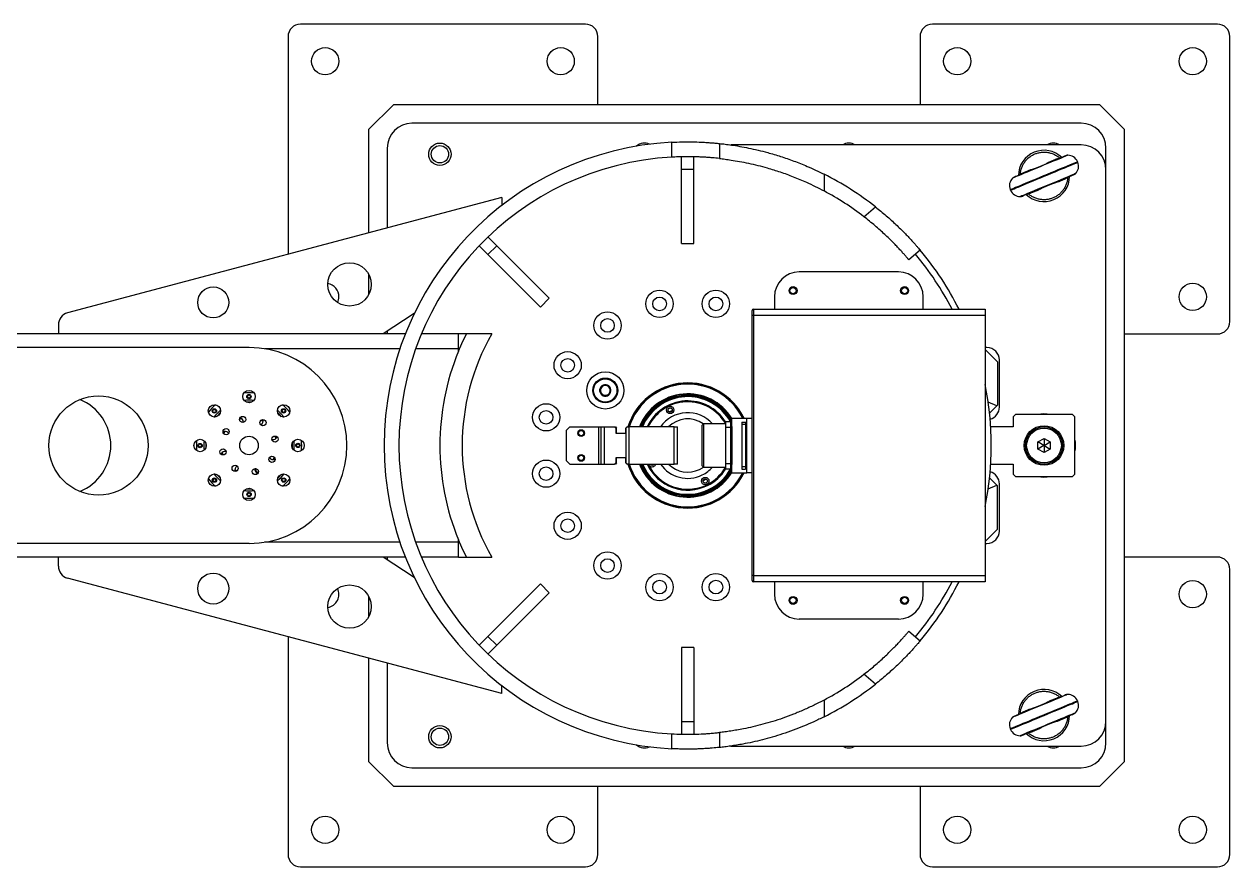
# Model space of a CAD drawing. Header units: millimetres. Extents: x 1 to 7426, y 0 to 5250.
# Drawn here: x 2671 to 3644, y 1475 to 2155 of the extents above; entities that cross this region are included whole.
import ezdxf

# ---------------------------------------------------------------- set-up
doc = ezdxf.new("R2010")
doc.units = ezdxf.units.MM
doc.header["$LTSCALE"] = 25

msp = doc.modelspace()

# ---------------------------------------------------------------- linework, layer by layer
at = {"color": 7, "linetype": 'Continuous', "lineweight": 25}
for p, q in [((3123.772, 2154.729), (2893.772, 2154.729)), ((3633.772, 2154.729), (3403.772, 2154.729)), ((2883.772, 2144.729), (2883.772, 1968.972)), ((3133.772, 2089.729), (3133.772, 2144.729)), ((3393.772, 2144.729), (3393.772, 2089.729)), ((3643.772, 1914.729), (3643.772, 2144.729)), ((2968.772, 2089.729), (2948.772, 2069.729)), ((3538.772, 2089.729), (2968.772, 2089.729)), ((3558.772, 2069.729), (3538.772, 2089.729)), ((3523.772, 2074.729), (2983.772, 2074.729)), ((2948.772, 2069.729), (2948.772, 1986.24)), ((3558.772, 1559.729), (3558.772, 2069.729)), ((2963.772, 2054.729), (2963.772, 1990.224)), ((3193.415, 2047.374), (3193.415, 2059.392)), ((3231.808, 2058.395), (3231.808, 2046.326)), ((3523.772, 2057.229), (3241.182, 2057.229)), ((3543.772, 2037.229), (3543.772, 2054.729)), ((3201.272, 2037.729), (3201.272, 2047.729)), ((3211.272, 2037.729), (3211.272, 2047.729)), ((3502.95, 2045.453), (3499.309, 2043.944)), ((3502.95, 2045.453), (3503.249, 2045.544)), ((3201.272, 1977.729), (3201.272, 2037.729)), ((3201.272, 2037.729), (3211.272, 2037.729)), ((3211.272, 1977.729), (3211.272, 2037.729)), ((3316.272, 2033.647), (3316.272, 2020.129)), ((3477.654, 2034.931), (3477.929, 2035.078)), ((3481.57, 2036.588), (3477.929, 2035.078)), ((3543.772, 1592.229), (3543.772, 2037.229)), ((3505.973, 2027.87), (3509.615, 2029.38)), ((3509.615, 2029.38), (3509.89, 2029.528)), ((3056.372, 2014.823), (2705.834, 1921.704)), ((3056.372, 2014.823), (3056.372, 2008.52)), ((3484.295, 2018.914), (3484.594, 2019.005)), ((3484.594, 2019.005), (3488.235, 2020.515)), ((3348.463, 1999.312), (3357.864, 2007.2)), ((3045.052, 1968.878), (3038.019, 1975.912)), ((3045.052, 1968.878), (3052.123, 1975.95)), ((3052.123, 1975.95), (3045.09, 1982.983)), ((3094.549, 1933.523), (3052.123, 1975.95)), ((3201.272, 1977.729), (3211.272, 1977.729)), ((3087.478, 1926.452), (3045.052, 1968.878)), ((3393.953, 1972.212), (3384.76, 1964.499)), ((2948.772, 1953.095), (2948.772, 1936.363)), ((3376.272, 1954.729), (3296.272, 1954.729)), ((3087.478, 1926.452), (3094.549, 1933.523)), ((3276.272, 1934.729), (3276.272, 1924.729)), ((3396.272, 1924.729), (3396.272, 1934.729)), ((2985.624, 1921.216), (2960.401, 1904.729)), ((3258.272, 1919.729), (3258.272, 1923.729)), ((3258.272, 1709.729), (3258.272, 1919.729)), ((3259.272, 1919.729), (3258.272, 1919.729)), ((3259.272, 1924.729), (3259.272, 1919.729)), ((3259.272, 1924.729), (3446.272, 1924.729)), ((3259.272, 1919.729), (3259.272, 1709.729)), ((3446.272, 1919.729), (3259.272, 1919.729)), ((3446.272, 1924.729), (3446.272, 1919.729)), ((3446.272, 1919.729), (3446.272, 1709.729)), ((2698.401, 1912.039), (2698.401, 1904.729)), ((2978.401, 1904.729), (2212.438, 1904.729)), ((2963.772, 1906.932), (2963.772, 1904.729)), ((3021.272, 1904.729), (2991.356, 1904.729)), ((3048.082, 1904.729), (3021.272, 1904.729)), ((3021.272, 1892.729), (3021.272, 1904.729)), ((3558.772, 1904.729), (3633.772, 1904.729)), ((2852.272, 1893.729), (1973.9, 1893.729)), ((3021.272, 1890.723), (3021.272, 1892.729)), ((3447.772, 1893.729), (3446.272, 1893.729)), ((3456.272, 1882.229), (3446.272, 1892.229)), ((3456.272, 1882.229), (3456.272, 1847.229)), ((3457.772, 1845.729), (3457.772, 1883.729)), ((3455.756, 1846.713), (3448.777, 1849.604)), ((2877.001, 1839.498), (2875.528, 1840.885)), ((2878.428, 1837.985), (2877.001, 1839.498)), ((3449.877, 1840.834), (3455.756, 1846.713)), ((3455.756, 1846.713), (3456.272, 1847.229)), ((3470.772, 1839.729), (3468.772, 1837.729)), ((3516.772, 1839.729), (3470.772, 1839.729)), ((3518.772, 1837.729), (3516.772, 1839.729)), ((2863.616, 1834.16), (2861.841, 1835.093)), ((2862.316, 1835.42), (2863.555, 1834.771)), ((3111.272, 1829.729), (3108.272, 1826.729)), ((3111.272, 1829.729), (3134.272, 1829.729)), ((3134.272, 1829.729), (3134.272, 1799.729)), ((3134.272, 1829.729), (3136.272, 1829.729)), ((3136.272, 1829.729), (3136.272, 1799.729)), ((3136.272, 1829.729), (3138.904, 1829.729)), ((3138.904, 1829.729), (3138.904, 1799.729)), ((3138.904, 1829.729), (3147.285, 1829.729)), ((3148.224, 1828.729), (3147.285, 1829.729)), ((3147.285, 1829.729), (3147.969, 1829.729)), ((3147.969, 1829.729), (3148.909, 1828.729)), ((3157.181, 1829.729), (3159.118, 1829.729)), ((3159.118, 1799.729), (3159.118, 1829.729)), ((3195.338, 1829.729), (3159.118, 1829.729)), ((3195.338, 1799.729), (3195.338, 1829.729)), ((3195.338, 1829.729), (3197.97, 1829.729)), ((3197.97, 1799.729), (3197.97, 1829.729)), ((3218.897, 1832.229), (3217.897, 1831.229)), ((3217.897, 1814.729), (3217.897, 1831.229)), ((3236.897, 1832.229), (3218.897, 1832.229)), ((3218.897, 1832.229), (3218.897, 1814.729)), ((3240.897, 1833.779), (3236.897, 1833.779)), ((3236.897, 1829.409), (3236.897, 1833.779)), ((3236.897, 1800.049), (3236.897, 1829.409)), ((3236.897, 1829.409), (3240.897, 1829.409)), ((3240.897, 1833.779), (3240.897, 1829.409)), ((3240.897, 1833.779), (3241.897, 1833.779)), ((3240.897, 1829.409), (3240.897, 1800.049)), ((3241.897, 1829.409), (3240.897, 1829.409)), ((3241.897, 1830.068), (3241.897, 1836.729)), ((3241.897, 1836.729), (3253.897, 1836.729)), ((3241.897, 1830.068), (3241.897, 1829.409)), ((3241.897, 1829.409), (3241.897, 1800.049)), ((3249.897, 1833.687), (3252.897, 1833.687)), ((3249.897, 1833.687), (3249.897, 1831.687)), ((3252.897, 1831.687), (3249.897, 1831.687)), ((3249.897, 1831.687), (3249.897, 1797.687)), ((3252.897, 1833.687), (3252.897, 1831.687)), ((3253.897, 1833.187), (3252.897, 1833.187)), ((3252.897, 1831.687), (3252.897, 1797.687)), ((3253.897, 1831.187), (3252.897, 1831.187)), ((3253.897, 1792.729), (3253.897, 1836.729)), ((3253.897, 1836.729), (3258.272, 1836.729)), ((3468.772, 1829.729), (3450.812, 1829.729)), ((3468.772, 1837.729), (3468.772, 1829.729)), ((3518.772, 1791.729), (3518.772, 1837.729)), ((2835.212, 1825.102), (2835.751, 1824.396)), ((2874.005, 1822.258), (2874.422, 1820.923)), ((3108.272, 1826.729), (3108.272, 1802.729)), ((3148.224, 1828.729), (3148.224, 1824.729)), ((3148.909, 1828.729), (3148.224, 1828.729)), ((3148.224, 1824.729), (3156.212, 1824.729)), ((3148.909, 1824.729), (3148.909, 1828.729)), ((3156.382, 1828.91), (3156.212, 1828.729)), ((3156.212, 1824.729), (3156.212, 1828.729)), ((3156.382, 1828.91), (3156.382, 1800.548)), ((3488.772, 1817.616), (3493.772, 1820.503)), ((3493.772, 1820.503), (3498.772, 1817.616)), ((3493.772, 1820.503), (3493.772, 1814.779)), ((3217.897, 1798.229), (3217.897, 1814.729)), ((3218.897, 1814.729), (3218.897, 1797.229)), ((3488.772, 1811.842), (3488.772, 1817.616)), ((3493.729, 1814.754), (3488.772, 1817.616)), ((3493.729, 1814.704), (3488.772, 1811.842)), ((3493.772, 1808.956), (3488.772, 1811.842)), ((3493.772, 1814.779), (3493.729, 1814.754)), ((3493.729, 1814.754), (3493.729, 1814.704)), ((3493.729, 1814.704), (3493.772, 1814.679)), ((3493.815, 1814.754), (3493.772, 1814.779)), ((3493.772, 1814.679), (3493.815, 1814.704)), ((3493.772, 1814.679), (3493.772, 1808.956)), ((3498.772, 1811.842), (3493.772, 1808.956)), ((3493.815, 1814.754), (3498.772, 1817.616)), ((3493.815, 1814.704), (3493.815, 1814.754)), ((3493.815, 1814.704), (3498.772, 1811.842)), ((3498.772, 1817.616), (3498.772, 1811.842)), ((2830.539, 1807.201), (2830.122, 1808.536)), ((3108.272, 1802.729), (3111.272, 1799.729)), ((3147.285, 1799.729), (3148.224, 1800.729)), ((3148.909, 1800.729), (3147.969, 1799.729)), ((3156.212, 1804.729), (3148.224, 1804.729)), ((3148.224, 1804.729), (3148.224, 1800.729)), ((3148.224, 1800.729), (3148.909, 1800.729)), ((3148.909, 1800.729), (3148.909, 1804.729)), ((3156.212, 1800.729), (3156.212, 1804.729)), ((3156.212, 1800.729), (3156.382, 1800.548)), ((2840.928, 1795.298), (2842.703, 1794.365)), ((2842.228, 1794.038), (2840.989, 1794.687)), ((3111.272, 1799.729), (3134.272, 1799.729)), ((3134.272, 1799.729), (3136.272, 1799.729)), ((3136.272, 1799.729), (3138.904, 1799.729)), ((3138.904, 1799.729), (3147.285, 1799.729)), ((3147.969, 1799.729), (3147.285, 1799.729)), ((3159.118, 1799.729), (3157.181, 1799.729)), ((3159.118, 1799.729), (3195.338, 1799.729)), ((3197.97, 1799.729), (3195.338, 1799.729)), ((3217.897, 1798.229), (3218.897, 1797.229)), ((3218.897, 1797.229), (3236.897, 1797.229)), ((3240.897, 1800.049), (3236.897, 1800.049)), ((3236.897, 1795.679), (3236.897, 1800.049)), ((3240.897, 1795.679), (3236.897, 1795.679)), ((3240.897, 1800.049), (3240.897, 1795.679)), ((3240.897, 1800.049), (3241.897, 1800.049)), ((3240.897, 1795.679), (3241.897, 1795.679)), ((3241.897, 1800.049), (3241.897, 1799.39)), ((3241.897, 1792.729), (3241.897, 1799.39)), ((3241.897, 1792.729), (3253.897, 1792.729)), ((3249.897, 1797.687), (3249.897, 1795.687)), ((3249.897, 1797.687), (3252.897, 1797.687)), ((3249.897, 1795.687), (3252.897, 1795.687)), ((3253.897, 1798.187), (3252.897, 1798.187)), ((3252.897, 1797.687), (3252.897, 1795.687)), ((3253.897, 1796.187), (3252.897, 1796.187)), ((3258.272, 1792.729), (3253.897, 1792.729)), ((3450.812, 1799.729), (3468.772, 1799.729)), ((3468.772, 1799.729), (3468.772, 1791.729)), ((3468.772, 1791.729), (3470.772, 1789.729)), ((3516.772, 1789.729), (3518.772, 1791.729)), ((3448.777, 1779.855), (3455.756, 1782.745)), ((3455.756, 1782.745), (3449.877, 1788.624)), ((3456.272, 1782.229), (3455.756, 1782.745)), ((3456.272, 1747.229), (3456.272, 1782.229)), ((3457.772, 1745.729), (3457.772, 1783.729)), ((3470.772, 1789.729), (3516.772, 1789.729)), ((3446.272, 1737.229), (3456.272, 1747.229)), ((2852.272, 1735.729), (1973.9, 1735.729)), ((3021.272, 1736.729), (3021.272, 1738.736)), ((3021.272, 1724.729), (3021.272, 1736.729)), ((3446.272, 1735.729), (3447.772, 1735.729)), ((2978.401, 1724.729), (2342.723, 1724.729)), ((2698.401, 1717.42), (2698.401, 1724.729)), ((2985.624, 1708.242), (2960.401, 1724.729)), ((2963.772, 1724.729), (2963.772, 1722.526)), ((3021.272, 1724.729), (2991.356, 1724.729)), ((3021.272, 1724.729), (3048.082, 1724.729)), ((3633.772, 1724.729), (3558.772, 1724.729)), ((3643.772, 1484.729), (3643.772, 1714.729)), ((3056.372, 1614.635), (2705.834, 1707.755)), ((3087.478, 1703.006), (3045.052, 1660.58)), ((3094.549, 1695.935), (3087.478, 1703.006)), ((3259.272, 1709.729), (3258.272, 1709.729)), ((3258.272, 1705.729), (3258.272, 1709.729)), ((3259.272, 1709.729), (3259.272, 1704.729)), ((3259.272, 1709.729), (3446.272, 1709.729)), ((3446.272, 1704.729), (3259.272, 1704.729)), ((3276.272, 1704.729), (3276.272, 1694.729)), ((3396.272, 1694.729), (3396.272, 1704.729)), ((3446.272, 1709.729), (3446.272, 1704.729)), ((2948.772, 1693.095), (2948.772, 1676.363)), ((3094.549, 1695.935), (3052.123, 1653.509)), ((3376.272, 1674.729), (3296.272, 1674.729)), ((3384.76, 1664.96), (3393.953, 1657.246)), ((2883.772, 1660.486), (2883.772, 1484.729)), ((3045.052, 1660.58), (3038.019, 1653.547)), ((3052.123, 1653.509), (3045.052, 1660.58)), ((3052.123, 1653.509), (3045.09, 1646.476)), ((3211.272, 1651.729), (3201.272, 1651.729)), ((3201.272, 1651.729), (3201.272, 1591.729)), ((3211.272, 1651.729), (3211.272, 1591.729)), ((2948.772, 1643.219), (2948.772, 1559.729)), ((2963.772, 1639.234), (2963.772, 1574.729)), ((3357.864, 1622.258), (3348.463, 1630.147)), ((3056.372, 1614.635), (3056.372, 1620.938)), ((3316.272, 1609.33), (3316.272, 1595.811)), ((3502.95, 1610.453), (3499.309, 1608.944)), ((3502.95, 1610.453), (3503.249, 1610.544)), ((3477.654, 1599.931), (3477.929, 1600.078)), ((3481.57, 1601.588), (3477.929, 1600.078)), ((3211.272, 1591.729), (3201.272, 1591.729)), ((3201.272, 1591.729), (3201.272, 1581.729)), ((3211.272, 1591.729), (3211.272, 1581.729)), ((3505.973, 1592.87), (3509.615, 1594.38)), ((3509.615, 1594.38), (3509.89, 1594.528)), ((3543.772, 1574.729), (3543.772, 1592.229)), ((3193.415, 1570.067), (3193.415, 1582.084)), ((3231.808, 1583.133), (3231.808, 1571.064)), ((3484.295, 1583.914), (3484.594, 1584.005)), ((3484.594, 1584.005), (3488.235, 1585.515)), ((3241.182, 1572.229), (3523.772, 1572.229)), ((2948.772, 1559.729), (2968.772, 1539.729)), ((3538.772, 1539.729), (3558.772, 1559.729)), ((2983.772, 1554.729), (3523.772, 1554.729)), ((2968.772, 1539.729), (3538.772, 1539.729)), ((3133.772, 1484.729), (3133.772, 1539.729)), ((3393.772, 1539.729), (3393.772, 1484.729)), ((2893.772, 1474.729), (3123.772, 1474.729)), ((3403.772, 1474.729), (3633.772, 1474.729))]:
    msp.add_line(p, q, dxfattribs=at)
at = {"color": 8, "linetype": 'Continuous', "lineweight": 25}
for p, q in [((2974.02, 1892.729), (2864.802, 1892.729)), ((3021.272, 1892.729), (2986.716, 1892.729)), ((2974.02, 1736.729), (2864.802, 1736.729)), ((3021.272, 1736.729), (2986.716, 1736.729))]:
    msp.add_line(p, q, dxfattribs=at)
at = {"color": 8, "linetype": 'Continuous', "lineweight": 25, "flags": 128}
for points in [[(3466.493, 2021.222), (3466.502, 2021.225), (3466.742, 2021.325), (3467.311, 2021.561), (3468.2, 2021.93), (3469.4, 2022.427), (3470.895, 2023.047), (3472.667, 2023.782), (3474.695, 2024.623), (3476.953, 2025.559), (3479.416, 2026.58), (3482.052, 2027.673), (3484.829, 2028.825), (3487.713, 2030.021), (3490.671, 2031.248), (3493.664, 2032.489), (3496.658, 2033.73), (3499.615, 2034.957), (3502.5, 2036.153), (3505.277, 2037.305), (3507.913, 2038.398), (3510.375, 2039.419), (3512.634, 2040.355), (3514.661, 2041.196), (3516.434, 2041.931), (3517.929, 2042.551), (3519.128, 2043.048), (3520.018, 2043.417), (3520.586, 2043.653), (3520.827, 2043.753), (3520.835, 2043.756)], [(3512.979, 2048.925), (3512.87, 2048.88), (3512.434, 2048.7), (3511.672, 2048.383), (3510.594, 2047.936), (3509.216, 2047.365), (3507.56, 2046.678), (3505.651, 2045.887), (3503.516, 2045.001), (3501.189, 2044.036), (3498.704, 2043.006), (3496.098, 2041.925), (3493.411, 2040.811), (3490.683, 2039.68), (3487.954, 2038.548), (3485.267, 2037.434), (3482.661, 2036.353), (3480.176, 2035.323), (3477.849, 2034.358), (3475.714, 2033.473), (3473.805, 2032.681), (3472.149, 2031.994), (3470.771, 2031.423), (3469.693, 2030.976), (3468.931, 2030.66), (3468.495, 2030.479), (3468.386, 2030.434)], [(3466.709, 2020.702), (3466.717, 2020.706), (3466.958, 2020.805), (3467.526, 2021.041), (3468.416, 2021.41), (3469.615, 2021.907), (3471.11, 2022.527), (3472.882, 2023.262), (3474.91, 2024.103), (3477.169, 2025.04), (3479.631, 2026.061), (3482.267, 2027.154), (3485.044, 2028.305), (3487.929, 2029.502), (3490.886, 2030.728), (3493.88, 2031.969), (3496.873, 2033.211), (3499.831, 2034.437), (3502.715, 2035.633), (3505.492, 2036.785), (3508.128, 2037.878), (3510.59, 2038.899), (3512.849, 2039.836), (3514.877, 2040.676), (3516.649, 2041.411), (3518.144, 2042.031), (3519.344, 2042.529), (3520.233, 2042.897), (3520.801, 2043.133), (3521.042, 2043.233), (3521.051, 2043.237)], [(3519.158, 2034.025), (3519.049, 2033.979), (3518.613, 2033.799), (3517.851, 2033.483), (3516.772, 2033.035), (3515.395, 2032.464), (3513.739, 2031.778), (3511.83, 2030.986), (3509.695, 2030.101), (3507.368, 2029.136), (3504.883, 2028.105), (3502.277, 2027.024), (3499.59, 2025.91), (3496.861, 2024.779), (3494.133, 2023.647), (3491.446, 2022.533), (3488.84, 2021.453), (3486.355, 2020.422), (3484.028, 2019.457), (3481.893, 2018.572), (3479.984, 2017.78), (3478.328, 2017.093), (3476.951, 2016.522), (3475.872, 2016.075), (3475.11, 2015.759), (3474.674, 2015.578), (3474.565, 2015.533)], [(3191.415, 1841.937), (3191.826, 1842.157), (3193.731, 1843.079)], [(3221.129, 1787.521), (3219.238, 1786.571), (3218.813, 1786.379)], [(3466.493, 1586.222), (3466.502, 1586.225), (3466.742, 1586.325), (3467.311, 1586.561), (3468.2, 1586.93), (3469.4, 1587.427), (3470.895, 1588.047), (3472.667, 1588.782), (3474.695, 1589.623), (3476.953, 1590.559), (3479.416, 1591.58), (3482.052, 1592.673), (3484.829, 1593.825), (3487.713, 1595.021), (3490.671, 1596.248), (3493.664, 1597.489), (3496.658, 1598.73), (3499.615, 1599.957), (3502.5, 1601.153), (3505.277, 1602.305), (3507.913, 1603.398), (3510.375, 1604.419), (3512.634, 1605.355), (3514.661, 1606.196), (3516.434, 1606.931), (3517.929, 1607.551), (3519.128, 1608.048), (3520.018, 1608.417), (3520.586, 1608.653), (3520.827, 1608.753), (3520.835, 1608.756)], [(3466.709, 1585.702), (3466.717, 1585.706), (3466.958, 1585.805), (3467.526, 1586.041), (3468.416, 1586.41), (3469.615, 1586.907), (3471.11, 1587.527), (3472.882, 1588.262), (3474.91, 1589.103), (3477.169, 1590.04), (3479.631, 1591.061), (3482.267, 1592.154), (3485.044, 1593.305), (3487.929, 1594.502), (3490.886, 1595.728), (3493.88, 1596.969), (3496.873, 1598.211), (3499.831, 1599.437), (3502.715, 1600.633), (3505.492, 1601.785), (3508.128, 1602.878), (3510.59, 1603.899), (3512.849, 1604.836), (3514.877, 1605.676), (3516.649, 1606.411), (3518.144, 1607.031), (3519.344, 1607.529), (3520.233, 1607.897), (3520.801, 1608.133), (3521.042, 1608.233), (3521.051, 1608.237)], [(3512.979, 1613.925), (3512.87, 1613.88), (3512.434, 1613.7), (3511.672, 1613.383), (3510.594, 1612.936), (3509.216, 1612.365), (3507.56, 1611.678), (3505.651, 1610.887), (3503.516, 1610.001), (3501.189, 1609.036), (3498.704, 1608.006), (3496.098, 1606.925), (3493.411, 1605.811), (3490.683, 1604.68), (3487.954, 1603.548), (3485.267, 1602.434), (3482.661, 1601.353), (3480.176, 1600.323), (3477.849, 1599.358), (3475.714, 1598.473), (3473.805, 1597.681), (3472.149, 1596.994), (3470.771, 1596.423), (3469.693, 1595.976), (3468.931, 1595.66), (3468.495, 1595.479), (3468.386, 1595.434)], [(3519.158, 1599.025), (3519.049, 1598.979), (3518.613, 1598.799), (3517.851, 1598.483), (3516.772, 1598.035), (3515.395, 1597.464), (3513.739, 1596.778), (3511.83, 1595.986), (3509.695, 1595.101), (3507.368, 1594.136), (3504.883, 1593.105), (3502.277, 1592.024), (3499.59, 1590.91), (3496.861, 1589.779), (3494.133, 1588.647), (3491.446, 1587.533), (3488.84, 1586.453), (3486.355, 1585.422), (3484.028, 1584.457), (3481.893, 1583.572), (3479.984, 1582.78), (3478.328, 1582.093), (3476.951, 1581.522), (3475.872, 1581.075), (3475.11, 1580.759), (3474.674, 1580.578), (3474.565, 1580.533)]]:
    msp.add_lwpolyline(points, dxfattribs=at)
at = {"color": 7, "linetype": 'Continuous', "lineweight": 25, "flags": 128}
for points in [[(3511.842, 2048.697), (3511.675, 2048.627), (3511.175, 2048.42), (3510.35, 2048.078), (3509.215, 2047.607), (3507.785, 2047.014), (3506.084, 2046.309), (3504.139, 2045.502), (3501.981, 2044.607), (3499.643, 2043.638), (3497.162, 2042.609), (3494.578, 2041.537), (3491.931, 2040.44), (3489.263, 2039.333), (3486.616, 2038.236), (3484.031, 2037.164), (3481.551, 2036.135), (3479.213, 2035.166), (3477.054, 2034.271), (3475.109, 2033.464), (3473.409, 2032.759), (3471.979, 2032.166), (3470.843, 2031.695), (3470.019, 2031.353), (3469.519, 2031.146), (3469.351, 2031.076)], [(3475.701, 2015.762), (3475.869, 2015.831), (3476.369, 2016.039), (3477.193, 2016.38), (3478.33, 2016.852), (3479.759, 2017.444), (3481.46, 2018.15), (3483.405, 2018.956), (3485.563, 2019.851), (3487.901, 2020.821), (3490.382, 2021.849), (3492.966, 2022.921), (3495.613, 2024.019), (3498.281, 2025.125), (3500.928, 2026.223), (3503.513, 2027.294), (3505.993, 2028.323), (3508.331, 2029.293), (3510.49, 2030.188), (3512.435, 2030.994), (3514.136, 2031.699), (3515.565, 2032.292), (3516.701, 2032.763), (3517.526, 2033.105), (3518.026, 2033.313), (3518.193, 2033.382)], [(3021.272, 1890.723), (3024.009, 1897.072), (3027.666, 1904.729)], [(2854.323, 1849.669), (2851.357, 1849.717), (2850.221, 1849.669)], [(2875.223, 1843.11), (2875.405, 1842.963), (2878.061, 1840.559)], [(2878.061, 1840.559), (2880.468, 1837.907), (2880.653, 1837.68)], [(2846.554, 1836.49), (2845.134, 1836.067), (2844.639, 1835.895)], [(2844.744, 1836.462), (2844.975, 1836.541), (2846.078, 1836.88)], [(2845.191, 1837.303), (2845.677, 1837.111), (2846.568, 1836.476)], [(2831.581, 1824.773), (2832.022, 1825.635), (2832.23, 1826.012)], [(2832.841, 1826.073), (2832.462, 1825.398), (2831.908, 1824.298)], [(2874.033, 1820.447), (2874.016, 1820.513), (2873.438, 1822.362)], [(3519.272, 1814.729), (3519.093, 1817.745), (3518.772, 1819.754)], [(2809.974, 1818.873), (2809.945, 1818.56), (2809.772, 1814.695)], [(2809.772, 1814.695), (2809.951, 1810.83), (2809.974, 1810.585)], [(2817.332, 1816.78), (2817.282, 1815.588), (2817.332, 1812.679)], [(2887.212, 1812.679), (2887.261, 1813.871), (2887.212, 1816.78)], [(3518.772, 1809.704), (3519.093, 1811.713), (3519.272, 1814.729)], [(2830.511, 1809.011), (2830.528, 1808.945), (2831.106, 1807.096)], [(2871.703, 1803.385), (2872.082, 1804.061), (2872.636, 1805.16)], [(2872.963, 1804.685), (2872.522, 1803.824), (2872.314, 1803.446)], [(2826.116, 1791.473), (2827.543, 1789.961), (2829.016, 1788.573)], [(2857.99, 1792.968), (2859.41, 1793.391), (2859.905, 1793.563)], [(2859.8, 1792.996), (2859.569, 1792.917), (2858.466, 1792.579)], [(3215.781, 1795.446), (3218.169, 1796.821), (3218.841, 1797.286)], [(2850.221, 1779.789), (2853.187, 1779.741), (2854.323, 1779.789)], [(3027.666, 1724.729), (3024.009, 1732.387), (3021.272, 1738.736)], [(3511.842, 1613.697), (3511.675, 1613.627), (3511.175, 1613.42), (3510.35, 1613.078), (3509.215, 1612.607), (3507.785, 1612.014), (3506.084, 1611.309), (3504.139, 1610.502), (3501.981, 1609.607), (3499.643, 1608.638), (3497.162, 1607.609), (3494.578, 1606.537), (3491.931, 1605.44), (3489.263, 1604.333), (3486.616, 1603.236), (3484.031, 1602.164), (3481.551, 1601.135), (3479.213, 1600.166), (3477.054, 1599.271), (3475.109, 1598.464), (3473.409, 1597.759), (3471.979, 1597.166), (3470.843, 1596.695), (3470.019, 1596.353), (3469.519, 1596.146), (3469.351, 1596.076)], [(3475.701, 1580.762), (3475.869, 1580.831), (3476.369, 1581.039), (3477.193, 1581.38), (3478.33, 1581.852), (3479.759, 1582.444), (3481.46, 1583.15), (3483.405, 1583.956), (3485.563, 1584.851), (3487.901, 1585.821), (3490.382, 1586.849), (3492.966, 1587.921), (3495.613, 1589.019), (3498.281, 1590.125), (3500.928, 1591.223), (3503.513, 1592.294), (3505.993, 1593.323), (3508.331, 1594.293), (3510.49, 1595.188), (3512.435, 1595.994), (3514.136, 1596.699), (3515.565, 1597.292), (3516.701, 1597.763), (3517.526, 1598.105), (3518.026, 1598.313), (3518.193, 1598.382)]]:
    msp.add_lwpolyline(points, dxfattribs=at)
at = {"color": 7, "linetype": 'Continuous', "lineweight": 25}
for centre, radius in [((2913.772, 2124.729), 11), ((3103.772, 2124.729), 11), ((3423.772, 2124.729), 11), ((3613.772, 2124.729), 11), ((3006.272, 2049.729), 9), ((3006.272, 2049.729), 7), ((2933.401, 1944.729), 17.5), ((2823.401, 1930.129), 12.5), ((3183.544, 1928.991), 11), ((3229, 1928.991), 11), ((3291.272, 1939.729), 3.25), ((3291.272, 1939.729), 2.5), ((3381.272, 1939.729), 3.25), ((3381.272, 1939.729), 2.5), ((3613.772, 1934.729), 11), ((3183.544, 1928.991), 5.5), ((3229, 1928.991), 5.5), ((3141.548, 1911.595), 11), ((3141.548, 1911.595), 5.5), ((3109.406, 1879.453), 11), ((3109.406, 1879.453), 5.5), ((3139.754, 1859.175), 15), ((3139.754, 1859.175), 10), ((3139.754, 1859.175), 9.4), ((2852.272, 1854.229), 5), ((2730.772, 1814.729), 40), ((2852.24, 1854.229), 1.75), ((2852.24, 1854.229), 1.25), ((2824.341, 1842.66), 5), ((2824.319, 1842.637), 1.75), ((2824.319, 1842.637), 1.25), ((2880.203, 1842.66), 5), ((2880.18, 1842.682), 1.75), ((2880.18, 1842.682), 1.25), ((3092.01, 1837.457), 11), ((3092.01, 1837.457), 5.5), ((3192.119, 1843.429), 3), ((3192.119, 1843.429), 1.75), ((3192.119, 1843.429), 1.65), ((2847.134, 1835.729), 2.5), ((2863.488, 1833.212), 2.5), ((3493.772, 1814.729), 16), ((3493.772, 1814.729), 15), ((2812.772, 1814.729), 5), ((2833.789, 1825.945), 2.5), ((2852.272, 1814.729), 7.5), ((2873.272, 1819.867), 2.5), ((2891.772, 1814.729), 5), ((3120.272, 1824.729), 2.75), ((3120.272, 1824.729), 2.1), ((3493.772, 1814.729), 14), ((2812.772, 1814.697), 1.75), ((2812.772, 1814.697), 1.25), ((2831.272, 1809.591), 2.5), ((2891.772, 1814.761), 1.75), ((2891.772, 1814.761), 1.25), ((2870.755, 1803.513), 2.5), ((3092.01, 1792.001), 11), ((3120.272, 1804.729), 2.75), ((3120.272, 1804.729), 2.1), ((2824.341, 1786.798), 5), ((2841.056, 1796.247), 2.5), ((2857.41, 1793.729), 2.5), ((2880.203, 1786.798), 5), ((3092.01, 1792.001), 5.5), ((2824.364, 1786.776), 1.75), ((2824.364, 1786.776), 1.25), ((2880.225, 1786.821), 1.75), ((2880.225, 1786.821), 1.25), ((3220.425, 1786.029), 3), ((3220.425, 1786.029), 1.75), ((3220.425, 1786.029), 1.65), ((2852.272, 1775.229), 5), ((2852.304, 1775.229), 1.75), ((2852.304, 1775.229), 1.25), ((3109.406, 1750.005), 11), ((3109.406, 1750.005), 5.5), ((3141.548, 1717.863), 11), ((3141.548, 1717.863), 5.5), ((2823.401, 1699.329), 12.5), ((3183.544, 1700.468), 11), ((3183.544, 1700.468), 5.5), ((3229, 1700.468), 11), ((3229, 1700.468), 5.5), ((3613.772, 1694.729), 11), ((2933.401, 1684.729), 17.5), ((3291.272, 1689.729), 3.25), ((3291.272, 1689.729), 2.5), ((3381.272, 1689.729), 3.25), ((3381.272, 1689.729), 2.5), ((3006.272, 1579.729), 9), ((3006.272, 1579.729), 7), ((2913.772, 1504.729), 11), ((3103.772, 1504.729), 11), ((3423.772, 1504.729), 11), ((3613.772, 1504.729), 11)]:
    msp.add_circle(centre, radius, dxfattribs=at)
for centre, radius, start, end in [((2893.772, 2144.729), 10, 90, 180), ((3123.772, 2144.729), 10, 0, 90), ((3403.772, 2144.729), 10, 90, 180), ((3633.772, 2144.729), 10, 0, 90), ((2983.772, 2054.729), 20, 90, 180), ((3523.772, 2054.729), 20, 0, 90), ((3206.272, 1814.729), 245, 93.008036, 266.991964), ((3171.272, 2049.729), 9, 63.256065, 133.686224), ((3336.272, 2049.729), 9, 56.44269, 123.55731), ((3501.272, 2049.729), 9, 56.44269, 123.55731), ((3523.772, 2037.229), 20, 0, 90), ((3206.272, 1814.729), 233, 93.16311, 266.83689), ((3493.772, 2032.229), 20.7, 46.129508, 178.915839), ((3512.992, 2045.925), 3, 90.245588, 112.522674), ((3513.015, 2040.425), 8.5, 23.070548, 90.245584), ((3493.772, 2032.229), 29.416, 22.522674, 23.070548), ((3493.772, 2032.229), 29.416, 21.974799, 22.522674), ((3206.272, 1814.729), 245, 51.775744, 63.321766), ((3517.044, 2036.153), 3, 292.522674, 314.79976), ((3513.168, 2040.056), 8.5, 314.799764, 21.974799), ((3474.376, 2024.402), 8.5, 134.799763, 201.974799), ((3470.5, 2028.305), 3, 112.522674, 134.799759), ((3493.772, 2032.229), 20.7, 226.129508, 358.953655), ((3206.272, 1814.729), 233, 52.391608, 61.829106), ((3493.772, 2032.229), 29.416, 201.974799, 202.522674), ((3493.772, 2032.229), 29.416, 202.522674, 203.070548), ((3474.529, 2024.033), 8.5, 203.070548, 270.245583), ((3474.552, 2018.533), 3, 270.245587, 292.522674), ((3206.272, 1814.729), 240, 27.279613, 40), ((3206.272, 1814.729), 245, 26.678234, 40), ((3296.272, 1934.729), 20, 90, 180), ((3376.272, 1934.729), 20, 0, 90), ((2913.772, 1934.729), 11, 0, 78.743641), ((2913.772, 1934.729), 11, 335.248525, 0), ((2708.401, 1912.039), 10, 104.87691, 180), ((3259.272, 1923.729), 1, 90, 180), ((3633.772, 1914.729), 10, 270, 0), ((3206.272, 1814.729), 182, 150.362853, 209.637147), ((2852.272, 1814.729), 79, 270, 90), ((3206.272, 1814.729), 200, 157.668355, 202.331645), ((3447.772, 1883.729), 10, 0, 90), ((3139.754, 1859.175), 4.619, 172.522674, 232.522674), ((3139.754, 1859.175), 4.619, 112.522674, 172.522674), ((3139.754, 1859.175), 4, 142.522674, 202.522674), ((3139.754, 1859.175), 4, 82.522674, 142.522674), ((3139.754, 1859.175), 4.619, 52.522674, 112.522674), ((3139.754, 1859.175), 4, 22.522674, 82.522674), ((3139.754, 1859.175), 4.619, 292.522674, 352.522674), ((3139.754, 1859.175), 4.619, 352.522674, 52.522674), ((3139.754, 1859.175), 4, 322.522674, 22.522674), ((3206.272, 1814.729), 50.536, 25.806555, 162.733373), ((3206.272, 1814.729), 50, 26.25, 162.542397), ((3206.272, 1814.729), 49.5, 26.3878, 162.360299), ((3206.272, 1814.729), 245, 348.404727, 11.595273), ((2700.772, 1814.729), 40, 292.024313, 67.975687), ((2852.272, 1814.729), 42.5, 84.404199, 95.595801), ((2852.272, 1814.729), 36.5, 83.961367, 96.038633), ((3139.754, 1859.175), 4, 202.522674, 262.522674), ((3139.754, 1859.175), 4.619, 232.522674, 292.522674), ((3139.754, 1859.175), 4, 262.522674, 322.522674), ((3206.272, 1814.729), 41.718, 31.355822, 158.926894), ((3206.272, 1814.729), 41.26, 30.295526, 158.68153), ((3206.272, 1814.729), 40.453, 28.280017, 158.235227), ((3206.272, 1814.729), 40, 28.440769, 157.975687), ((3206.272, 1814.729), 39.423, 28.896228, 157.635843), ((3206.272, 1814.729), 36, 31.712718, 155.375682), ((3206.272, 1814.729), 35.75, 31.058237, 155.1919), ((3206.272, 1814.729), 35.25, 29.681167, 154.815663), ((2852.272, 1814.729), 42.5, 129.404199, 140.595801), ((2852.272, 1814.729), 36.5, 128.961367, 141.038633), ((2852.272, 1814.729), 35, 131.641083, 138.358917), ((2852.272, 1814.729), 42.5, 39.4042, 50.5958), ((3447.772, 1845.729), 10, 284.887558, 0), ((3493.772, 1814.729), 25.5, 78.692271, 101.364877), ((2844.22, 1834.124), 3.324, 344.68328, 45.046029), ((2860.293, 1834.137), 3.323, 299.683281, 28.01365), ((3206.272, 1814.729), 21.5, 54.226188, 135.759281), ((2832.864, 1822.75), 3.324, 45.046029, 118.013931), ((2871.667, 1822.781), 3.324, 254.682964, 343.013967), ((2852.272, 1814.729), 36.5, 173.961367, 186.038633), ((2832.877, 1806.677), 3.324, 74.683498, 163.013433), ((2852.272, 1814.729), 36.5, 353.961367, 6.038633), ((2852.272, 1814.729), 42.5, 354.404199, 5.595801), ((2871.68, 1806.708), 3.324, 209.683387, 298.013542), ((2852.272, 1814.729), 36.5, 218.961365, 231.038635), ((2844.251, 1795.321), 3.324, 119.683279, 208.013651), ((2860.324, 1795.334), 3.324, 164.683279, 253.013651), ((2860.324, 1795.334), 2.75, 161.422886, 232.510236), ((2852.272, 1814.729), 36.5, 308.961367, 321.038633), ((2852.272, 1814.729), 35, 311.641085, 318.358915), ((3206.272, 1814.729), 50.536, 197.266627, 334.193445), ((3206.272, 1814.729), 50, 197.457603, 333.896119), ((3206.272, 1814.729), 49.5, 197.639701, 333.6122), ((3206.272, 1814.729), 41.718, 201.073106, 328.644178), ((3206.272, 1814.729), 41.26, 201.31847, 329.704474), ((3206.272, 1814.729), 40.453, 201.764773, 331.719983), ((3206.272, 1814.729), 40, 202.024313, 296.25), ((3206.272, 1814.729), 39.423, 202.364157, 296.25), ((3206.272, 1814.729), 36, 204.624318, 296.25), ((3206.272, 1814.729), 35.75, 204.8081, 296.25), ((3206.272, 1814.729), 35.25, 205.184337, 296.25), ((3177.572, 1800.576), 3, 196.394775, 296.25), ((3177.572, 1800.576), 1.75, 208.938068, 331.061932), ((3177.572, 1800.576), 1.65, 210.876484, 329.123516), ((3177.572, 1800.576), 3, 296.25, 343.605225), ((3206.272, 1814.729), 21.5, 224.240719, 296.25), ((3206.272, 1814.729), 35.25, 296.25, 330.318833), ((3206.272, 1814.729), 35.75, 296.25, 328.941763), ((3206.272, 1814.729), 36, 296.25, 328.287282), ((3206.272, 1814.729), 39.423, 296.25, 331.103772), ((3206.272, 1814.729), 40, 296.25, 331.559231), ((3447.772, 1783.729), 10, 0, 75.112442), ((2852.272, 1814.729), 42.5, 219.404199, 230.595801), ((2852.272, 1814.729), 42.5, 309.404199, 320.595801), ((3493.772, 1814.729), 25.5, 258.635123, 281.307729), ((2852.272, 1814.729), 42.5, 264.4042, 275.5958), ((2852.272, 1814.729), 36.5, 263.961367, 276.038633), ((3447.772, 1745.729), 10, 270, 0), ((3633.772, 1714.729), 10, 0, 90), ((2708.401, 1717.42), 10, 180, 255.12309), ((3259.272, 1705.729), 1, 180, 270), ((3206.272, 1814.729), 240, 320, 332.720387), ((3206.272, 1814.729), 245, 320, 333.321766), ((2913.772, 1694.729), 11, 281.256359, 24.751475), ((3296.272, 1694.729), 20, 180, 270), ((3376.272, 1694.729), 20, 270, 0), ((3206.272, 1814.729), 233, 298.170894, 307.608392), ((3206.272, 1814.729), 245, 296.678234, 308.224256), ((3493.772, 1597.229), 20.7, 46.129508, 178.915839), ((3512.992, 1610.925), 3, 90.245588, 112.522674), ((3513.015, 1605.425), 8.5, 23.070548, 90.245584), ((3513.168, 1605.056), 8.5, 314.799764, 21.974799), ((3493.772, 1597.229), 29.416, 22.522674, 23.070548), ((3493.772, 1597.229), 29.416, 21.974799, 22.522674), ((3470.5, 1593.305), 3, 112.522674, 134.799759), ((3493.772, 1597.229), 20.7, 226.129508, 358.953655), ((3517.044, 1601.153), 3, 292.522674, 314.79976), ((3474.376, 1589.402), 8.5, 134.799763, 201.974799), ((3493.772, 1597.229), 29.416, 201.974799, 202.522674), ((3523.772, 1592.229), 20, 270, 0), ((3493.772, 1597.229), 29.416, 202.522674, 203.070548), ((3474.529, 1589.033), 8.5, 203.070548, 270.245583), ((3474.552, 1583.533), 3, 270.245587, 292.522674), ((2983.772, 1574.729), 20, 180, 270), ((3171.272, 1579.729), 9, 226.313776, 296.743935), ((3336.272, 1579.729), 9, 236.44269, 303.55731), ((3501.272, 1579.729), 9, 236.44269, 303.55731), ((3523.772, 1574.729), 20, 270, 0), ((2893.772, 1484.729), 10, 180, 270), ((3123.772, 1484.729), 10, 270, 0), ((3403.772, 1484.729), 10, 180, 270), ((3633.772, 1484.729), 10, 270, 0)]:
    msp.add_arc(centre, radius, start, end, dxfattribs=at)
at = {"color": 8, "linetype": 'Continuous', "lineweight": 25}
for centre, radius, start, end in [((3206.272, 1814.729), 26.5, 41.328659, 145.525615), ((2860.324, 1795.334), 3.05, 162.935687, 228.442646), ((3206.272, 1814.729), 26.5, 214.474385, 296.25), ((3206.272, 1814.729), 26.5, 296.25, 318.671341)]:
    msp.add_arc(centre, radius, start, end, dxfattribs=at)
at = {"color": 7, "linetype": 'Continuous', "lineweight": 25}
for centre, major_axis, start_param, end_param in [((3157.75, 1828.91), (3.939, 3.939), 1.5390713, 1.7453293), ((3157.75, 1800.548), (3.939, -3.939), 4.5378561, 4.744114)]:
    msp.add_ellipse(centre, major_axis=major_axis, ratio=0.176327, start_param=start_param, end_param=end_param, dxfattribs=at)
for points, knots in [([(3193.415, 2059.392), (3196.141, 2059.509), (3200.272, 2059.688), (3205.692, 2059.739), (3210.998, 2059.709), (3216.086, 2059.553), (3220.836, 2059.304), (3224.539, 2059.057), (3228.286, 2058.75), (3230.63, 2058.514), (3231.808, 2058.395)], [0, 0, 0, 0, 0.18667382, 0.28281876, 0.37897016, 0.56563386, 0.66171789, 0.75780054, 0.87822052, 1, 1, 1, 1]), ([(3231.808, 2058.395), (3233.343, 2058.226), (3236.411, 2057.888), (3241.874, 2057.152), (3248.169, 2056.152), (3255.378, 2054.79), (3262.927, 2053.128), (3271.538, 2050.942), (3281.237, 2048.059), (3291.937, 2044.354), (3301.4, 2040.572), (3309.518, 2036.965), (3314.021, 2034.753), (3316.272, 2033.647)], [0, 0, 0, 0, 0.0703797, 0.1407591, 0.230256, 0.3200902, 0.4099181, 0.4994122, 0.6160376, 0.7330357, 0.8497036, 0.9248504, 1, 1, 1, 1]), ([(3231.808, 2046.326), (3229.944, 2046.52), (3227.121, 2046.814), (3222.697, 2047.158), (3219.175, 2047.381), (3215.496, 2047.556), (3211.664, 2047.678), (3207.661, 2047.737), (3203.263, 2047.724), (3198.501, 2047.623), (3195.117, 2047.457), (3193.415, 2047.374)], [0, 0, 0, 0, 0.1891065, 0.2864611, 0.3838121, 0.478458, 0.5730987, 0.6705577, 0.7680188, 0.8833829, 1, 1, 1, 1]), ([(3231.808, 2046.326), (3233.328, 2046.15), (3236.367, 2045.798), (3241.784, 2045.031), (3248.037, 2043.989), (3255.204, 2042.567), (3262.706, 2040.833), (3271.248, 2038.555), (3280.852, 2035.555), (3291.424, 2031.705), (3300.909, 2027.716), (3309.203, 2023.824), (3313.915, 2021.361), (3316.272, 2020.129)], [0, 0, 0, 0, 0.0694217, 0.1388419, 0.227631, 0.3167546, 0.4058738, 0.494656, 0.6101008, 0.7259125, 0.8414004, 0.920698, 1, 1, 1, 1]), ([(3499.309, 2043.944), (3498.402, 2043.516), (3497.008, 2042.861), (3495.683, 2042.077), (3495.221, 2041.804)], [0, 0, 0, 0, 0.6512836, 1, 1, 1, 1]), ([(3507.654, 2046.959), (3506.987, 2046.748), (3505.582, 2046.304), (3503.815, 2045.729), (3502.886, 2045.426)], [0, 0, 0, 0, 0.47412228, 1, 1, 1, 1]), ([(3505.021, 2046.163), (3504.928, 2046.124), (3504.683, 2046.023), (3504.59, 2045.984), (3504.532, 2045.96)], [0, 0, 0, 0, 0.37591067, 1, 1, 1, 1]), ([(3477.993, 2035.104), (3477.123, 2034.66), (3475.467, 2033.816), (3474.16, 2033.136), (3473.54, 2032.813)], [0, 0, 0, 0, 0.5258773, 1, 1, 1, 1]), ([(3476.452, 2034.316), (3476.395, 2034.292), (3476.302, 2034.254), (3476.056, 2034.152), (3475.964, 2034.114)], [0, 0, 0, 0, 0.6239684, 1, 1, 1, 1]), ([(3485.962, 2037.965), (3485.386, 2037.816), (3483.898, 2037.434), (3482.454, 2036.909), (3481.57, 2036.588)], [0, 0, 0, 0, 0.3877675, 1, 1, 1, 1]), ([(3501.582, 2026.494), (3502.158, 2026.642), (3503.646, 2027.024), (3505.089, 2027.549), (3505.973, 2027.87)], [0, 0, 0, 0, 0.387733, 1, 1, 1, 1]), ([(3509.55, 2029.354), (3510.421, 2029.798), (3512.077, 2030.642), (3513.384, 2031.323), (3514.004, 2031.645)], [0, 0, 0, 0, 0.52586706, 1, 1, 1, 1]), ([(3511.091, 2030.142), (3511.149, 2030.166), (3511.242, 2030.205), (3511.488, 2030.307), (3511.58, 2030.345)], [0, 0, 0, 0, 0.6240374, 1, 1, 1, 1]), ([(3479.89, 2017.499), (3480.556, 2017.71), (3481.962, 2018.154), (3483.729, 2018.729), (3484.658, 2019.032)], [0, 0, 0, 0, 0.47412138, 1, 1, 1, 1]), ([(3482.523, 2018.296), (3482.616, 2018.334), (3482.861, 2018.436), (3482.954, 2018.474), (3483.012, 2018.498)], [0, 0, 0, 0, 0.3759979, 1, 1, 1, 1]), ([(3488.235, 2020.515), (3489.143, 2020.942), (3490.536, 2021.598), (3491.861, 2022.381), (3492.323, 2022.655)], [0, 0, 0, 0, 0.6513039, 1, 1, 1, 1]), ([(3357.864, 2007.2), (3359.324, 2006.033), (3362.249, 2003.696), (3366.481, 2000.111), (3370.543, 1996.526), (3374.369, 1992.989), (3377.931, 1989.559), (3381.183, 1986.304), (3384.088, 1983.287), (3386.64, 1980.55), (3388.837, 1978.125), (3390.652, 1976.072), (3392.088, 1974.413), (3393.145, 1973.171), (3393.823, 1972.367), (3393.91, 1972.264), (3393.953, 1972.212)], [0, 0, 0, 0, 0.0710969, 0.1424143, 0.2135007, 0.2846446, 0.356018, 0.4271577, 0.4975312, 0.5681268, 0.6385018, 0.7091944, 0.7801096, 0.8508033, 0.9254019, 1, 1, 1, 1]), ([(3384.76, 1964.499), (3384.721, 1964.547), (3384.641, 1964.643), (3384.009, 1965.393), (3383.006, 1966.568), (3381.588, 1968.207), (3379.781, 1970.25), (3377.592, 1972.662), (3375.022, 1975.407), (3372.102, 1978.423), (3368.859, 1981.649), (3365.311, 1985.032), (3361.508, 1988.509), (3357.41, 1992.088), (3353.056, 1995.719), (3349.994, 1998.114), (3348.463, 1999.312)], [0, 0, 0, 0, 0.071151, 0.1425282, 0.2136785, 0.2848345, 0.3562178, 0.4273727, 0.4983849, 0.5696268, 0.6406367, 0.7110811, 0.7817515, 0.8521988, 0.9260966, 1, 1, 1, 1]), ([(3137.985, 1863.441), (3137.583, 1862.917), (3136.895, 1862.019), (3135.894, 1860.713), (3135.396, 1860.064), (3135.175, 1859.776)], [0, 0, 0, 0, 0.4391215, 0.751382, 1, 1, 1, 1]), ([(3135.175, 1859.776), (3135.276, 1859.533), (3135.558, 1858.852), (3136.08, 1857.592), (3136.584, 1856.378), (3136.858, 1855.717), (3136.944, 1855.509)], [0, 0, 0, 0, 0.1811523, 0.5068787, 0.8451152, 1, 1, 1, 1]), ([(3142.565, 1862.84), (3141.909, 1862.926), (3140.787, 1863.074), (3139.157, 1863.288), (3138.345, 1863.394), (3137.985, 1863.441)], [0, 0, 0, 0, 0.4391387, 0.7513766, 1, 1, 1, 1]), ([(3141.524, 1854.908), (3141.926, 1855.433), (3142.614, 1856.331), (3143.615, 1857.636), (3144.113, 1858.286), (3144.334, 1858.574)], [0, 0, 0, 0, 0.4391203, 0.751382, 1, 1, 1, 1]), ([(3144.334, 1858.574), (3144.248, 1858.781), (3143.974, 1859.442), (3143.47, 1860.657), (3142.948, 1861.916), (3142.666, 1862.597), (3142.565, 1862.84)], [0, 0, 0, 0, 0.1548848, 0.4931213, 0.8188477, 1, 1, 1, 1]), ([(3136.944, 1855.509), (3137.6, 1855.423), (3138.722, 1855.276), (3140.352, 1855.062), (3141.164, 1854.956), (3141.524, 1854.908)], [0, 0, 0, 0, 0.4390908, 0.7513771, 1, 1, 1, 1]), ([(3348.463, 1630.147), (3349.935, 1631.298), (3352.884, 1633.604), (3357.147, 1637.151), (3361.237, 1640.704), (3365.088, 1644.217), (3368.671, 1647.628), (3371.938, 1650.869), (3374.854, 1653.875), (3377.414, 1656.604), (3379.618, 1659.026), (3381.438, 1661.079), (3382.879, 1662.741), (3383.944, 1663.99), (3384.629, 1664.802), (3384.717, 1664.907), (3384.76, 1664.96)], [0, 0, 0, 0, 0.0710551, 0.1423254, 0.2133683, 0.2844694, 0.3558044, 0.4269039, 0.4971576, 0.5676339, 0.63789, 0.7084936, 0.7793196, 0.849924, 0.924962, 1, 1, 1, 1]), ([(3393.953, 1657.246), (3393.913, 1657.198), (3393.833, 1657.102), (3393.201, 1656.352), (3392.199, 1655.177), (3390.782, 1653.536), (3388.977, 1651.49), (3386.793, 1649.075), (3384.23, 1646.322), (3381.319, 1643.296), (3378.09, 1640.054), (3374.558, 1636.649), (3370.773, 1633.145), (3366.706, 1629.539), (3362.397, 1625.881), (3359.375, 1623.466), (3357.864, 1622.258)], [0, 0, 0, 0, 0.071186, 0.1425988, 0.2137848, 0.2849764, 0.3563945, 0.4275834, 0.498645, 0.5699361, 0.6409937, 0.711539, 0.7823117, 0.8528612, 0.9264295, 1, 1, 1, 1]), ([(3316.272, 1609.33), (3313.589, 1607.932), (3308.223, 1605.136), (3299.937, 1601.324), (3291.527, 1597.823), (3283.122, 1594.708), (3274.876, 1592.005), (3266.775, 1589.67), (3258.839, 1587.689), (3251.898, 1586.209), (3245.988, 1585.12), (3241, 1584.315), (3236.229, 1583.644), (3233.282, 1583.303), (3231.808, 1583.133)], [0, 0, 0, 0, 0.0902133, 0.1804211, 0.2730758, 0.3657234, 0.4560248, 0.5463232, 0.6395567, 0.7327913, 0.7990391, 0.8652891, 0.9326449, 1, 1, 1, 1]), ([(3499.309, 1608.944), (3498.402, 1608.516), (3497.008, 1607.861), (3495.683, 1607.077), (3495.221, 1606.804)], [0, 0, 0, 0, 0.6512852, 1, 1, 1, 1]), ([(3507.654, 1611.959), (3506.987, 1611.748), (3505.582, 1611.304), (3503.815, 1610.729), (3502.886, 1610.426)], [0, 0, 0, 0, 0.47412206, 1, 1, 1, 1]), ([(3505.021, 1611.163), (3504.928, 1611.124), (3504.683, 1611.023), (3504.59, 1610.984), (3504.532, 1610.96)], [0, 0, 0, 0, 0.3759091, 1, 1, 1, 1]), ([(3316.272, 1595.811), (3313.552, 1594.481), (3308.113, 1591.822), (3299.737, 1588.201), (3291.254, 1584.879), (3282.792, 1581.929), (3274.509, 1579.374), (3266.387, 1577.17), (3258.445, 1575.305), (3251.543, 1573.919), (3245.707, 1572.906), (3240.82, 1572.162), (3236.144, 1571.54), (3233.253, 1571.222), (3231.808, 1571.064)], [0, 0, 0, 0, 0.0906867, 0.1813672, 0.2745229, 0.3676726, 0.4584413, 0.5492058, 0.6428908, 0.7365787, 0.8019134, 0.8672485, 0.9336248, 1, 1, 1, 1]), ([(3477.993, 1600.104), (3477.123, 1599.66), (3475.467, 1598.816), (3474.16, 1598.136), (3473.54, 1597.813)], [0, 0, 0, 0, 0.5258777, 1, 1, 1, 1]), ([(3476.452, 1599.316), (3476.395, 1599.292), (3476.302, 1599.254), (3476.056, 1599.152), (3475.964, 1599.114)], [0, 0, 0, 0, 0.62396724, 1, 1, 1, 1]), ([(3485.962, 1602.965), (3485.386, 1602.816), (3483.898, 1602.434), (3482.454, 1601.909), (3481.57, 1601.588)], [0, 0, 0, 0, 0.3877676, 1, 1, 1, 1]), ([(3509.55, 1594.354), (3510.421, 1594.798), (3512.077, 1595.642), (3513.384, 1596.323), (3514.004, 1596.645)], [0, 0, 0, 0, 0.5258674, 1, 1, 1, 1]), ([(3488.235, 1585.515), (3489.143, 1585.942), (3490.536, 1586.598), (3491.861, 1587.381), (3492.323, 1587.655)], [0, 0, 0, 0, 0.651305, 1, 1, 1, 1]), ([(3501.582, 1591.494), (3502.158, 1591.642), (3503.646, 1592.024), (3505.089, 1592.549), (3505.973, 1592.87)], [0, 0, 0, 0, 0.387733, 1, 1, 1, 1]), ([(3511.091, 1595.142), (3511.149, 1595.166), (3511.242, 1595.205), (3511.488, 1595.307), (3511.58, 1595.345)], [0, 0, 0, 0, 0.6240374, 1, 1, 1, 1]), ([(3193.415, 1582.084), (3196.137, 1581.96), (3200.26, 1581.773), (3205.672, 1581.719), (3210.97, 1581.75), (3216.051, 1581.913), (3220.795, 1582.173), (3224.504, 1582.434), (3228.266, 1582.757), (3230.623, 1583.007), (3231.808, 1583.133)], [0, 0, 0, 0, 0.18634901, 0.28233343, 0.3783141, 0.56465343, 0.6605656, 0.75647859, 0.87754993, 1, 1, 1, 1]), ([(3479.89, 1582.499), (3480.556, 1582.71), (3481.962, 1583.154), (3483.729, 1583.729), (3484.658, 1584.032)], [0, 0, 0, 0, 0.47412206, 1, 1, 1, 1]), ([(3482.523, 1583.296), (3482.616, 1583.334), (3482.861, 1583.436), (3482.954, 1583.474), (3483.012, 1583.498)], [0, 0, 0, 0, 0.3759975, 1, 1, 1, 1]), ([(3231.808, 1571.064), (3229.944, 1570.879), (3227.119, 1570.599), (3222.692, 1570.272), (3219.169, 1570.06), (3215.488, 1569.893), (3211.655, 1569.778), (3207.651, 1569.722), (3203.253, 1569.735), (3198.495, 1569.83), (3195.115, 1569.988), (3193.415, 1570.067)], [0, 0, 0, 0, 0.1891693, 0.2865587, 0.3839497, 0.4786251, 0.5733039, 0.6707883, 0.7682705, 0.8835136, 1, 1, 1, 1])]:
    msp.add_open_spline(points, degree=3, knots=knots, dxfattribs=at)
at = {"color": 8, "linetype": 'Continuous', "lineweight": 25}
for points, knots in [([(3474.648, 2033.273), (3474.67, 2033.796), (3474.733, 2035.26), (3475.288, 2037.638), (3476.285, 2040.34), (3477.714, 2042.887), (3479.506, 2045.189), (3481.603, 2047.172), (3483.917, 2048.785), (3486.393, 2050.025), (3489.019, 2050.901), (3491.796, 2051.398), (3494.68, 2051.481), (3497.576, 2051.123), (3500.387, 2050.335), (3503.004, 2049.131), (3505.046, 2047.867), (3506.098, 2046.905), (3506.456, 2046.578)], [0, 0, 0, 0, 0.0365475, 0.1021785, 0.1693092, 0.2372139, 0.3051189, 0.3722475, 0.4378817, 0.5013839, 0.5648857, 0.6305198, 0.6976489, 0.7655543, 0.8334605, 0.9005866, 0.9662186, 1, 1, 1, 1]), ([(3502.95, 2045.453), (3502.848, 2045.398), (3502.639, 2045.285), (3502.42, 2045.034), (3502.333, 2044.819), (3502.3, 2044.74)], [0, 0, 0, 0, 0.3785268, 0.7723122, 1, 1, 1, 1]), ([(3478.893, 2035.033), (3478.814, 2035.066), (3478.6, 2035.156), (3478.268, 2035.178), (3478.041, 2035.111), (3477.929, 2035.078)], [0, 0, 0, 0, 0.2277237, 0.6215328, 1, 1, 1, 1]), ([(3512.888, 2031.067), (3512.867, 2030.583), (3512.804, 2029.159), (3512.255, 2026.82), (3511.259, 2024.118), (3509.83, 2021.571), (3508.038, 2019.269), (3505.941, 2017.287), (3503.627, 2015.673), (3501.151, 2014.434), (3498.525, 2013.558), (3495.748, 2013.06), (3492.864, 2012.977), (3489.968, 2013.335), (3487.157, 2014.123), (3484.54, 2015.327), (3482.465, 2016.615), (3481.385, 2017.604), (3480.998, 2017.958)], [0, 0, 0, 0, 0.0337822, 0.099413, 0.1665417, 0.2344485, 0.3023534, 0.3694823, 0.4351118, 0.498619, 0.5621206, 0.6277546, 0.6948837, 0.7627891, 0.8306898, 0.8978208, 0.9634531, 1, 1, 1, 1]), ([(3509.615, 2029.38), (3509.386, 2029.309), (3509.094, 2029.217), (3508.758, 2029.399), (3508.685, 2029.439)], [0, 0, 0, 0, 0.7811579, 1, 1, 1, 1]), ([(3484.594, 2019.005), (3484.696, 2019.061), (3484.905, 2019.174), (3485.124, 2019.424), (3485.211, 2019.64), (3485.243, 2019.719)], [0, 0, 0, 0, 0.3784597, 0.7723335, 1, 1, 1, 1]), ([(3474.648, 1598.273), (3474.67, 1598.796), (3474.733, 1600.26), (3475.288, 1602.638), (3476.285, 1605.34), (3477.714, 1607.887), (3479.506, 1610.189), (3481.603, 1612.172), (3483.917, 1613.785), (3486.393, 1615.025), (3489.019, 1615.901), (3491.796, 1616.398), (3494.68, 1616.481), (3497.576, 1616.123), (3500.387, 1615.335), (3503.004, 1614.131), (3505.046, 1612.867), (3506.098, 1611.905), (3506.456, 1611.578)], [0, 0, 0, 0, 0.0365475, 0.1021788, 0.1693095, 0.2372139, 0.3051188, 0.3722477, 0.4378817, 0.501384, 0.5648857, 0.6305198, 0.6976489, 0.7655544, 0.8334605, 0.9005865, 0.9662189, 1, 1, 1, 1]), ([(3502.95, 1610.453), (3502.848, 1610.398), (3502.639, 1610.285), (3502.42, 1610.034), (3502.333, 1609.819), (3502.3, 1609.74)], [0, 0, 0, 0, 0.3785237, 0.7723184, 1, 1, 1, 1]), ([(3478.893, 1600.033), (3478.814, 1600.066), (3478.6, 1600.156), (3478.268, 1600.178), (3478.041, 1600.111), (3477.929, 1600.078)], [0, 0, 0, 0, 0.2277253, 0.6215329, 1, 1, 1, 1]), ([(3512.888, 1596.067), (3512.867, 1595.583), (3512.804, 1594.159), (3512.255, 1591.82), (3511.259, 1589.118), (3509.83, 1586.571), (3508.038, 1584.269), (3505.941, 1582.287), (3503.627, 1580.673), (3501.151, 1579.434), (3498.525, 1578.558), (3495.748, 1578.06), (3492.864, 1577.977), (3489.968, 1578.335), (3487.157, 1579.123), (3484.54, 1580.327), (3482.465, 1581.615), (3481.385, 1582.604), (3480.998, 1582.958)], [0, 0, 0, 0, 0.0337821, 0.0994133, 0.166542, 0.234449, 0.3023539, 0.3694826, 0.435112, 0.4986192, 0.5621208, 0.6277548, 0.6948838, 0.7627892, 0.8306899, 0.8978208, 0.9634531, 1, 1, 1, 1]), ([(3509.615, 1594.38), (3509.386, 1594.309), (3509.094, 1594.217), (3508.758, 1594.399), (3508.685, 1594.439)], [0, 0, 0, 0, 0.7811604, 1, 1, 1, 1]), ([(3484.594, 1584.005), (3484.696, 1584.061), (3484.905, 1584.174), (3485.124, 1584.424), (3485.211, 1584.64), (3485.243, 1584.719)], [0, 0, 0, 0, 0.3784633, 0.7723331, 1, 1, 1, 1])]:
    msp.add_open_spline(points, degree=3, knots=knots, dxfattribs=at)

doc.saveas('drawing.dxf')
